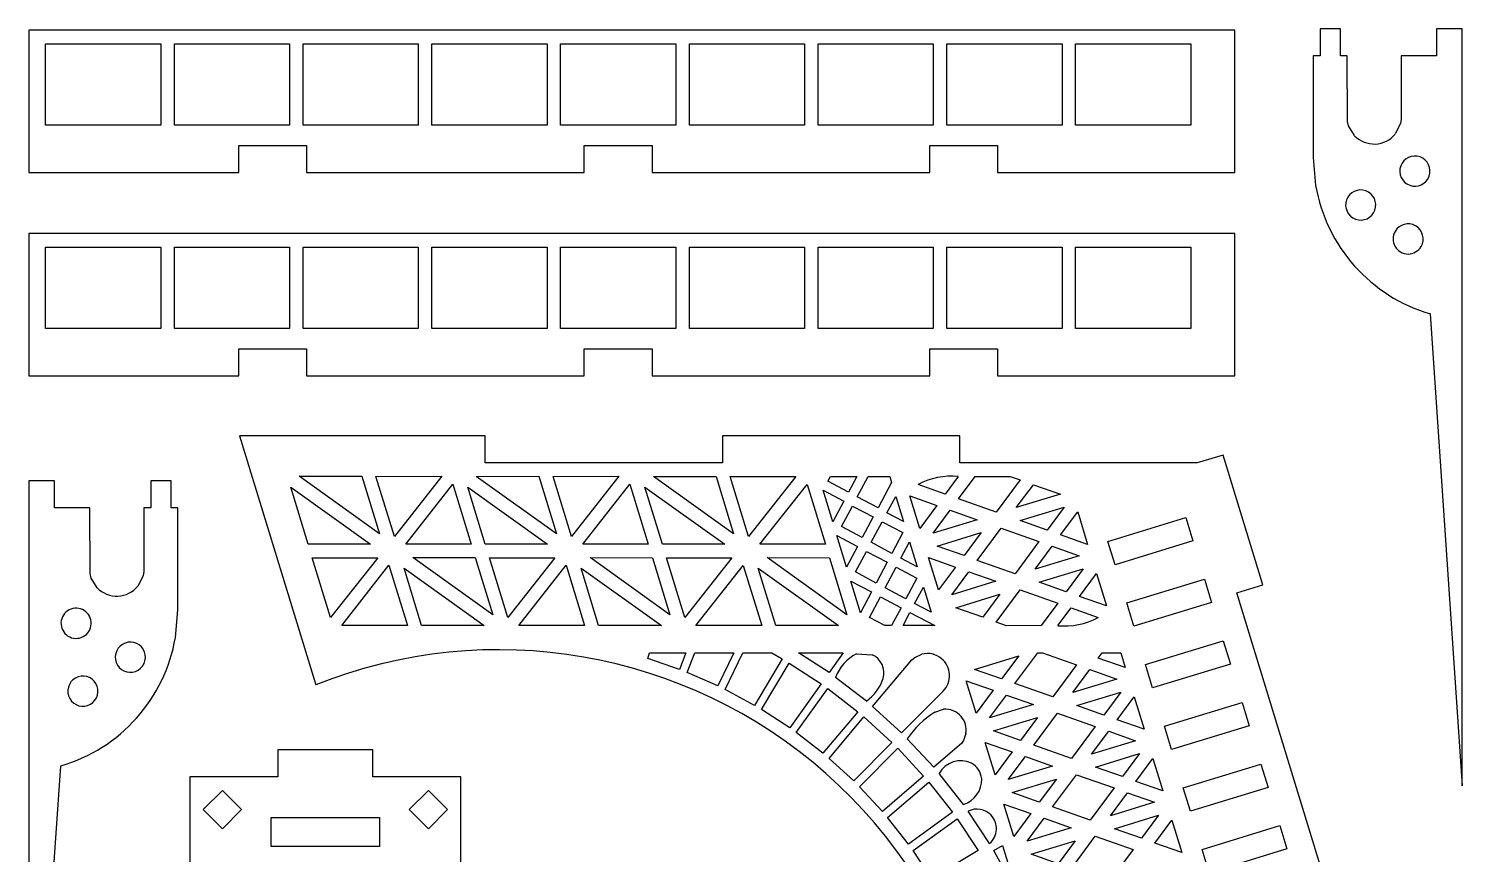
# Model space of a CAD drawing. Extents: x 0 to 1096, y 0 to 272.
# Drawn here: x 343.1 to 512.4, y 175.1 to 272.5 of the extents above; entities that cross this region are included whole.
import ezdxf

# ---------------------------------------------------------------- set-up
doc = ezdxf.new("R2010")
doc.units = 0
doc.layers.add('CYAN', color=4, linetype='CONTINUOUS')

msp = doc.modelspace()

# ---------------------------------------------------------------- linework, layer by layer
at = {"layer": 'CYAN'}
for p, q in [((485.51, 272.29), (343.11, 272.29)), ((343.11, 272.29), (343.11, 255.49)), ((485.51, 255.49), (485.51, 272.29)), ((497.97, 272.46), (495.57, 272.46)), ((495.57, 272.46), (495.57, 269.26)), ((497.97, 269.26), (497.97, 272.46)), ((512.37, 272.46), (509.33, 272.46)), ((509.33, 272.46), (509.33, 269.26)), ((512.37, 183.16), (512.37, 272.46)), ((345.11, 261.09), (345.11, 270.69)), ((345.11, 270.69), (358.71, 270.69)), ((358.71, 270.69), (358.71, 261.09)), ((360.31, 261.09), (360.31, 270.69)), ((360.31, 270.69), (373.91, 270.69)), ((373.91, 270.69), (373.91, 261.09)), ((375.51, 261.09), (375.51, 270.69)), ((375.51, 270.69), (389.11, 270.69)), ((389.11, 270.69), (389.11, 261.09)), ((390.71, 261.09), (390.71, 270.69)), ((390.71, 270.69), (404.31, 270.69)), ((404.31, 270.69), (404.31, 261.09)), ((405.91, 261.09), (405.91, 270.69)), ((405.91, 270.69), (419.51, 270.69)), ((419.51, 270.69), (419.51, 261.09)), ((421.11, 261.09), (421.11, 270.69)), ((421.11, 270.69), (434.71, 270.69)), ((434.71, 270.69), (434.71, 261.09)), ((436.31, 261.09), (436.31, 270.69)), ((436.31, 270.69), (449.91, 270.69)), ((449.91, 270.69), (449.91, 261.09)), ((451.51, 261.09), (451.51, 270.69)), ((451.51, 270.69), (465.11, 270.69)), ((465.11, 270.69), (465.11, 261.09)), ((466.71, 261.09), (466.71, 270.69)), ((466.71, 270.69), (480.31, 270.69)), ((480.31, 270.69), (480.31, 261.09)), ((495.57, 269.26), (494.77, 269.26)), ((494.77, 269.26), (494.77, 257.26)), ((498.77, 269.26), (497.97, 269.26)), ((498.81, 261.52), (498.77, 269.26)), ((505.17, 269.26), (505.15, 261.78)), ((509.33, 269.26), (505.17, 269.26)), ((358.71, 261.09), (345.11, 261.09)), ((373.91, 261.09), (360.31, 261.09)), ((389.11, 261.09), (375.51, 261.09)), ((404.31, 261.09), (390.71, 261.09)), ((419.51, 261.09), (405.91, 261.09)), ((434.71, 261.09), (421.11, 261.09)), ((449.91, 261.09), (436.31, 261.09)), ((465.11, 261.09), (451.51, 261.09)), ((480.31, 261.09), (466.71, 261.09)), ((498.95, 261), (498.81, 261.52)), ((499.65, 259.84), (498.95, 261)), ((505.07, 261.26), (504.45, 260.04)), ((505.15, 261.78), (505.07, 261.26)), ((367.91, 255.49), (367.91, 258.69)), ((367.91, 258.69), (375.91, 258.69)), ((375.91, 258.69), (375.91, 255.49)), ((408.71, 255.49), (408.71, 258.69)), ((408.71, 258.69), (416.71, 258.69)), ((416.71, 258.69), (416.71, 255.49)), ((449.51, 255.49), (449.51, 258.69)), ((449.51, 258.69), (457.51, 258.69)), ((457.51, 258.69), (457.51, 255.49)), ((494.77, 257.26), (495.05, 253.98)), ((343.11, 255.49), (367.91, 255.49)), ((375.91, 255.49), (408.71, 255.49)), ((416.71, 255.49), (449.51, 255.49)), ((457.51, 255.49), (485.51, 255.49)), ((485.51, 248.29), (343.11, 248.29)), ((343.11, 248.29), (343.11, 231.49)), ((485.51, 231.49), (485.51, 248.29)), ((345.11, 237.09), (345.11, 246.69)), ((345.11, 246.69), (358.71, 246.69)), ((358.71, 246.69), (358.71, 237.09)), ((360.31, 237.09), (360.31, 246.69)), ((360.31, 246.69), (373.91, 246.69)), ((373.91, 246.69), (373.91, 237.09)), ((375.51, 237.09), (375.51, 246.69)), ((375.51, 246.69), (389.11, 246.69)), ((389.11, 246.69), (389.11, 237.09)), ((390.71, 237.09), (390.71, 246.69)), ((390.71, 246.69), (404.31, 246.69)), ((404.31, 246.69), (404.31, 237.09)), ((405.91, 237.09), (405.91, 246.69)), ((405.91, 246.69), (419.51, 246.69)), ((419.51, 246.69), (419.51, 237.09)), ((421.11, 237.09), (421.11, 246.69)), ((421.11, 246.69), (434.71, 246.69)), ((434.71, 246.69), (434.71, 237.09)), ((436.31, 237.09), (436.31, 246.69)), ((436.31, 246.69), (449.91, 246.69)), ((449.91, 246.69), (449.91, 237.09)), ((451.51, 237.09), (451.51, 246.69)), ((451.51, 246.69), (465.11, 246.69)), ((465.11, 246.69), (465.11, 237.09)), ((466.71, 237.09), (466.71, 246.69)), ((466.71, 246.69), (480.31, 246.69)), ((480.31, 246.69), (480.31, 237.09)), ((508.59, 238.82), (512.37, 183.16)), ((358.71, 237.09), (345.11, 237.09)), ((373.91, 237.09), (360.31, 237.09)), ((389.11, 237.09), (375.51, 237.09)), ((404.31, 237.09), (390.71, 237.09)), ((419.51, 237.09), (405.91, 237.09)), ((434.71, 237.09), (421.11, 237.09)), ((449.91, 237.09), (436.31, 237.09)), ((465.11, 237.09), (451.51, 237.09)), ((480.31, 237.09), (466.71, 237.09)), ((367.91, 231.49), (367.91, 234.69)), ((367.91, 234.69), (375.91, 234.69)), ((375.91, 234.69), (375.91, 231.49)), ((408.71, 231.49), (408.71, 234.69)), ((408.71, 234.69), (416.71, 234.69)), ((416.71, 234.69), (416.71, 231.49)), ((449.51, 231.49), (449.51, 234.69)), ((449.51, 234.69), (457.51, 234.69)), ((457.51, 234.69), (457.51, 231.49)), ((343.11, 231.49), (367.91, 231.49)), ((375.91, 231.49), (408.71, 231.49)), ((416.71, 231.49), (449.51, 231.49)), ((457.51, 231.49), (485.51, 231.49)), ((397.01, 224.45), (368, 224.45)), ((368, 224.45), (376.99, 195.06)), ((397.01, 221.25), (397.01, 224.45)), ((425.04, 224.45), (425.03, 221.25)), ((453.06, 224.44), (425.04, 224.45)), ((453.06, 221.24), (453.06, 224.44)), ((484.14, 222.17), (481.08, 221.23)), ((488.82, 206.87), (484.14, 222.17)), ((425.03, 221.25), (397.01, 221.25)), ((481.08, 221.23), (453.06, 221.24)), ((346.15, 219.12), (343.11, 219.12)), ((343.11, 219.12), (343.11, 129.82)), ((346.15, 215.92), (346.15, 219.12)), ((359.91, 219.12), (357.51, 219.12)), ((357.51, 219.12), (357.51, 215.92)), ((359.91, 215.92), (359.91, 219.12)), ((374.04, 218.39), (383.46, 211.65)), ((376.1, 211.66), (374.04, 218.39)), ((375.03, 219.66), (382.43, 219.66)), ((384.51, 212.87), (375.03, 219.66)), ((382.43, 219.66), (384.51, 212.87)), ((384.11, 219.65), (391.87, 219.66)), ((386.28, 212.56), (384.11, 219.65)), ((391.87, 219.66), (386.28, 212.56)), ((387.62, 211.65), (393.18, 218.72)), ((393.18, 218.72), (395.34, 211.65)), ((394.95, 218.39), (404.38, 211.65)), ((397.01, 211.65), (394.95, 218.39)), ((395.95, 219.65), (403.35, 219.66)), ((405.42, 212.87), (395.95, 219.65)), ((403.35, 219.66), (405.42, 212.87)), ((405.02, 219.65), (412.78, 219.66)), ((407.19, 212.55), (405.02, 219.65)), ((412.78, 219.66), (407.19, 212.55)), ((408.54, 211.64), (414.09, 218.72)), ((414.09, 218.72), (416.26, 211.64)), ((417.93, 211.65), (415.87, 218.38)), ((415.87, 218.38), (425.29, 211.64)), ((426.34, 212.86), (416.86, 219.65)), ((416.86, 219.65), (424.26, 219.65)), ((424.26, 219.65), (426.34, 212.86)), ((425.94, 219.64), (433.7, 219.65)), ((428.11, 212.55), (425.94, 219.64)), ((433.7, 219.65), (428.11, 212.55)), ((429.45, 211.64), (435.01, 218.71)), ((435.01, 218.71), (437.17, 211.64)), ((437.45, 219.08), (437.76, 219.64)), ((439.89, 217.78), (437.45, 219.08)), ((437.76, 219.64), (440.87, 219.65)), ((440.87, 219.65), (439.89, 217.78)), ((440.94, 217.22), (442.23, 219.65)), ((442.23, 219.65), (444.76, 219.64)), ((444.98, 218.92), (443.39, 215.92)), ((444.76, 219.64), (444.98, 218.92)), ((451.31, 217.57), (448.13, 218.69)), ((452.86, 219.63), (451.31, 217.57)), ((452.89, 217.01), (454.85, 219.63)), ((454.85, 219.63), (458.98, 219.64)), ((460.16, 219.23), (457.34, 215.44)), ((458.98, 219.64), (460.16, 219.23)), ((459.71, 215.96), (461.73, 218.66)), ((461.73, 218.66), (464.92, 217.55)), ((438.04, 214.28), (436.9, 218.01)), ((436.9, 218.01), (439.34, 216.73)), ((439.34, 216.73), (438.04, 214.28)), ((443.39, 215.92), (440.94, 217.22)), ((444.44, 215.36), (445.48, 217.29)), ((445.48, 217.29), (446.39, 214.33)), ((447.14, 217.34), (450.33, 216.22)), ((448.31, 213.51), (447.14, 217.34)), ((457.34, 215.44), (452.89, 217.01)), ((464.92, 217.55), (459.71, 215.96)), ((350.31, 215.92), (346.15, 215.92)), ((350.35, 208.18), (350.31, 215.92)), ((356.71, 215.92), (356.69, 208.44)), ((357.51, 215.92), (356.71, 215.92)), ((360.71, 215.92), (359.91, 215.92)), ((360.71, 203.92), (360.71, 215.92)), ((439.08, 213.73), (440.39, 216.15)), ((440.39, 216.15), (442.83, 214.87)), ((446.39, 214.33), (444.44, 215.36)), ((450.33, 216.22), (448.31, 213.51)), ((449.88, 212.95), (451.9, 215.66)), ((451.9, 215.66), (455.09, 214.54)), ((460.18, 214.43), (465.38, 216.02)), ((465.38, 216.02), (463.37, 213.31)), ((464.94, 212.74), (466.96, 215.45)), ((466.96, 215.45), (468.13, 211.63)), ((441.53, 212.43), (439.08, 213.73)), ((442.83, 214.87), (441.53, 212.43)), ((442.58, 211.87), (443.89, 214.3)), ((443.89, 214.3), (446.33, 213.01)), ((455.09, 214.54), (449.88, 212.95)), ((455.11, 209.74), (457.93, 213.53)), ((457.93, 213.53), (462.38, 211.96)), ((463.37, 213.31), (460.18, 214.43)), ((470.53, 211.98), (479.71, 214.79)), ((479.71, 214.79), (480.55, 212.04)), ((383.46, 211.65), (376.1, 211.66)), ((395.34, 211.65), (387.62, 211.65)), ((404.38, 211.65), (397.01, 211.65)), ((416.26, 211.64), (408.54, 211.64)), ((425.29, 211.64), (417.93, 211.65)), ((437.17, 211.64), (429.45, 211.64)), ((439.67, 208.93), (438.53, 212.66)), ((438.53, 212.66), (440.97, 211.38)), ((445.03, 210.57), (442.58, 211.87)), ((446.33, 213.01), (445.03, 210.57)), ((446.08, 210.01), (447.12, 211.94)), ((447.12, 211.94), (448.02, 208.97)), ((450.35, 211.42), (455.55, 213.01)), ((455.55, 213.01), (453.54, 210.3)), ((462.38, 211.96), (459.56, 208.17)), ((468.13, 211.63), (464.94, 212.74)), ((471.37, 209.23), (470.53, 211.98)), ((480.55, 212.04), (471.37, 209.23)), ((376.59, 210.05), (384.31, 210.05)), ((378.74, 203), (376.59, 210.05)), ((384.31, 210.05), (378.74, 203)), ((388.46, 210.07), (395.83, 210.06)), ((397.89, 203.31), (388.46, 210.07)), ((395.83, 210.06), (397.89, 203.31)), ((399.66, 202.99), (397.5, 210.05)), ((397.5, 210.05), (405.22, 210.04)), ((405.22, 210.04), (399.66, 202.99)), ((409.38, 210.06), (416.74, 210.05)), ((418.81, 203.3), (409.38, 210.06)), ((416.74, 210.05), (418.81, 203.3)), ((418.42, 210.04), (426.14, 210.04)), ((420.58, 202.99), (418.42, 210.04)), ((426.14, 210.04), (420.58, 202.99)), ((430.29, 210.06), (437.66, 210.05)), ((439.72, 203.3), (430.29, 210.06)), ((437.66, 210.05), (439.72, 203.3)), ((440.97, 211.38), (439.67, 208.93)), ((440.72, 208.37), (442.03, 210.8)), ((442.03, 210.8), (444.47, 209.52)), ((448.02, 208.97), (446.08, 210.01)), ((450.53, 206.25), (449.36, 210.07)), ((449.36, 210.07), (452.55, 208.95)), ((453.54, 210.3), (450.35, 211.42)), ((461.94, 208.69), (463.95, 211.4)), ((467.14, 210.28), (461.94, 208.69)), ((463.95, 211.4), (467.14, 210.28)), ((356.69, 208.44), (356.61, 207.92)), ((380.06, 202.06), (385.64, 209.16)), ((385.64, 209.16), (387.82, 202.05)), ((389.49, 202.06), (387.42, 208.83)), ((387.42, 208.83), (396.89, 202.06)), ((400.97, 202.05), (406.56, 209.16)), ((406.56, 209.16), (408.73, 202.04)), ((408.33, 208.82), (417.81, 202.06)), ((410.4, 202.05), (408.33, 208.82)), ((421.89, 202.05), (427.47, 209.15)), ((427.47, 209.15), (429.65, 202.04)), ((429.25, 208.82), (438.72, 202.05)), ((431.32, 202.05), (429.25, 208.82)), ((443.17, 207.07), (440.72, 208.37)), ((444.47, 209.52), (443.17, 207.07)), ((444.22, 206.51), (445.52, 208.94)), ((445.52, 208.94), (447.97, 207.66)), ((452.55, 208.95), (450.53, 206.25)), ((452.11, 205.68), (454.12, 208.39)), ((454.12, 208.39), (457.31, 207.27)), ((459.56, 208.17), (455.11, 209.74)), ((462.4, 207.16), (467.61, 208.75)), ((467.61, 208.75), (465.59, 206.04)), ((350.49, 207.66), (350.35, 208.18)), ((351.19, 206.5), (350.49, 207.66)), ((356.61, 207.92), (355.99, 206.7)), ((441.31, 203.57), (440.17, 207.3)), ((440.17, 207.3), (442.61, 206.02)), ((446.67, 205.21), (444.22, 206.51)), ((447.97, 207.66), (446.67, 205.21)), ((447.71, 204.65), (448.76, 206.58)), ((448.76, 206.58), (449.66, 203.62)), ((457.31, 207.27), (452.11, 205.68)), ((465.59, 206.04), (462.4, 207.16)), ((467.16, 205.48), (469.18, 208.18)), ((469.18, 208.18), (470.35, 204.36)), ((472.75, 204.72), (481.93, 207.52)), ((481.93, 207.52), (482.77, 204.77)), ((485.76, 205.93), (488.82, 206.87)), ((442.61, 206.02), (441.31, 203.57)), ((442.36, 203.02), (443.67, 205.44)), ((443.67, 205.44), (446.11, 204.16)), ((452.57, 204.15), (457.78, 205.74)), ((457.78, 205.74), (455.76, 203.03)), ((457.33, 202.47), (460.15, 206.26)), ((460.15, 206.26), (464.6, 204.69)), ((470.35, 204.36), (467.16, 205.48)), ((496.52, 170.74), (485.76, 205.93)), ((360.43, 200.64), (360.71, 203.92)), ((446.11, 204.16), (444.98, 202.04)), ((446.34, 202.04), (447.16, 203.59)), ((447.16, 203.59), (450.08, 202.05)), ((449.66, 203.62), (447.71, 204.65)), ((455.76, 203.03), (452.57, 204.15)), ((464.6, 204.69), (462.63, 202.04)), ((464.62, 202.04), (466.17, 204.13)), ((466.17, 204.13), (469.36, 203.01)), ((473.59, 201.96), (472.75, 204.72)), ((482.77, 204.77), (473.59, 201.96)), ((387.82, 202.05), (380.06, 202.06)), ((396.89, 202.06), (389.49, 202.06)), ((408.73, 202.04), (400.97, 202.05)), ((417.81, 202.06), (410.4, 202.05)), ((429.65, 202.04), (421.89, 202.05)), ((438.72, 202.05), (431.32, 202.05)), ((444.2, 202.05), (442.36, 203.02)), ((444.98, 202.04), (444.2, 202.05)), ((450.08, 202.05), (446.34, 202.04)), ((458.56, 202.03), (457.33, 202.47)), ((462.63, 202.04), (458.56, 202.03)), ((474.97, 197.45), (484.15, 200.25)), ((484.15, 200.25), (484.99, 197.5)), ((416.2, 198.15), (416.4, 198.85)), ((419.94, 196.87), (416.2, 198.15)), ((416.4, 198.85), (420.71, 198.84)), ((420.71, 198.84), (419.94, 196.87)), ((420.84, 196.52), (421.74, 198.84)), ((421.74, 198.84), (426.38, 198.84)), ((426.38, 198.84), (424.46, 194.93)), ((425.32, 194.5), (427.44, 198.85)), ((427.44, 198.85), (430.83, 198.84)), ((432.08, 198.14), (428.8, 192.64)), ((430.83, 198.84), (432.08, 198.14)), ((437.6, 196.5), (434.01, 198.85)), ((434.01, 198.85), (439.26, 198.85)), ((439.26, 198.85), (437.6, 196.5)), ((440.85, 198.71), (442.7, 198.6)), ((447.39, 197.99), (447.74, 198.28)), ((447.74, 198.28), (448.56, 198.66)), ((454.79, 196.88), (460, 198.47)), ((460, 198.47), (457.98, 195.77)), ((459.55, 195.2), (462.25, 198.83)), ((462.25, 198.83), (462.82, 198.83)), ((462.82, 198.83), (466.82, 197.42)), ((469.39, 198.21), (469.86, 198.83)), ((472.57, 197.09), (469.39, 198.21)), ((469.86, 198.83), (472.04, 198.83)), ((472.04, 198.83), (472.57, 197.09)), ((424.46, 194.93), (420.84, 196.52)), ((429.64, 192.14), (432.9, 197.63)), ((432.9, 197.63), (436.66, 195.19)), ((442.75, 192.49), (447.39, 197.99)), ((457.98, 195.77), (454.79, 196.88)), ((466.82, 197.42), (464.01, 193.64)), ((466.38, 194.15), (468.4, 196.86)), ((468.4, 196.86), (471.58, 195.74)), ((475.81, 194.69), (474.97, 197.45)), ((484.99, 197.5), (475.81, 194.69)), ((436.66, 195.19), (432.96, 189.98)), ((442.02, 193.12), (438.37, 195.94)), ((454.98, 191.71), (453.81, 195.54)), ((453.81, 195.54), (456.99, 194.42)), ((464.01, 193.64), (459.55, 195.2)), ((471.58, 195.74), (466.38, 194.15)), ((428.8, 192.64), (425.32, 194.5)), ((433.74, 189.42), (437.45, 194.64)), ((437.45, 194.64), (440.99, 191.89)), ((451.08, 194.33), (446.17, 189.39)), ((456.99, 194.42), (454.98, 191.71)), ((456.55, 191.15), (458.57, 193.85)), ((458.57, 193.85), (461.75, 192.74)), ((466.85, 192.62), (472.05, 194.21)), ((472.05, 194.21), (470.03, 191.5)), ((471.61, 190.94), (473.62, 193.65)), ((473.62, 193.65), (474.79, 189.82)), ((477.19, 190.18), (486.37, 192.99)), ((486.37, 192.99), (487.22, 190.23)), ((432.96, 189.98), (429.64, 192.14)), ((440.99, 191.89), (436.88, 186.99)), ((437.61, 186.38), (441.72, 191.28)), ((441.72, 191.28), (445.03, 188.25)), ((446.17, 189.39), (442.75, 192.49)), ((450.08, 191.85), (451.11, 192.18)), ((461.75, 192.74), (456.55, 191.15)), ((461.78, 187.93), (464.59, 191.72)), ((464.59, 191.72), (469.04, 190.16)), ((470.03, 191.5), (466.85, 192.62)), ((457.02, 189.62), (462.22, 191.21)), ((460.2, 188.5), (457.02, 189.62)), ((462.22, 191.21), (460.2, 188.5)), ((469.04, 190.16), (466.23, 186.37)), ((468.6, 186.88), (470.62, 189.59)), ((470.62, 189.59), (473.8, 188.47)), ((474.79, 189.82), (471.61, 190.94)), ((478.04, 187.43), (477.19, 190.18)), ((487.22, 190.23), (478.04, 187.43)), ((436.88, 186.99), (433.74, 189.42)), ((445.03, 188.25), (440.52, 183.72)), ((449.98, 185.33), (446.84, 188.7)), ((453.24, 188.15), (449.98, 185.33)), ((453.47, 188.49), (453.24, 188.15)), ((453.76, 189.31), (453.47, 188.49)), ((456.03, 188.27), (459.21, 187.15)), ((457.2, 184.44), (456.03, 188.27)), ((466.23, 186.37), (461.78, 187.93)), ((473.8, 188.47), (468.6, 186.88)), ((383.74, 187.39), (372.54, 187.39)), ((372.54, 187.39), (372.54, 184.19)), ((383.74, 184.19), (383.74, 187.39)), ((440.52, 183.72), (437.61, 186.38)), ((441.21, 183.03), (445.72, 187.58)), ((445.72, 187.58), (448.77, 184.29)), ((459.21, 187.15), (457.2, 184.44)), ((458.77, 183.88), (460.79, 186.59)), ((460.79, 186.59), (463.97, 185.47)), ((469.07, 185.35), (474.27, 186.94)), ((474.27, 186.94), (472.26, 184.24)), ((473.83, 183.67), (475.85, 186.38)), ((475.85, 186.38), (477.02, 182.55)), ((343.11, 129.82), (346.89, 185.48)), ((453.47, 180.96), (450.6, 184.6)), ((463.97, 185.47), (458.77, 183.88)), ((472.26, 184.24), (469.07, 185.35)), ((479.42, 182.91), (488.6, 185.72)), ((488.6, 185.72), (489.44, 182.96)), ((372.54, 184.19), (362.14, 184.19)), ((362.14, 184.19), (362.14, 173.79)), ((394.14, 184.19), (383.74, 184.19)), ((394.14, 173.79), (394.14, 184.19)), ((443.9, 180.13), (441.21, 183.03)), ((448.77, 184.29), (443.9, 180.13)), ((444.52, 179.4), (449.39, 183.56)), ((449.39, 183.56), (452.17, 180.04)), ((459.24, 182.35), (464.44, 183.94)), ((464.44, 183.94), (462.42, 181.23)), ((464, 180.67), (466.81, 184.45)), ((466.81, 184.45), (471.27, 182.89)), ((471.27, 182.89), (468.45, 179.1)), ((477.02, 182.55), (473.83, 183.67)), ((480.26, 180.16), (479.42, 182.91)), ((489.44, 182.96), (480.26, 180.16)), ((363.72, 180.35), (365.98, 182.61)), ((365.98, 182.61), (368.24, 180.35)), ((388.04, 180.35), (390.3, 182.61)), ((390.3, 182.61), (392.56, 180.35)), ((462.42, 181.23), (459.24, 182.35)), ((470.82, 179.62), (472.84, 182.32)), ((476.03, 181.21), (470.82, 179.62)), ((472.84, 182.32), (476.03, 181.21)), ((365.98, 178.09), (363.72, 180.35)), ((368.24, 180.35), (365.98, 178.09)), ((390.3, 178.09), (388.04, 180.35)), ((392.56, 180.35), (390.3, 178.09)), ((452.17, 180.04), (446.98, 176.28)), ((456.55, 176.36), (454.03, 180.15)), ((458.25, 181), (461.44, 179.88)), ((459.42, 177.17), (458.25, 181)), ((461.44, 179.88), (459.42, 177.17)), ((468.45, 179.1), (464, 180.67)), ((471.29, 178.09), (476.49, 179.68)), ((476.49, 179.68), (474.48, 176.97)), ((371.74, 175.97), (371.74, 179.39)), ((371.74, 179.39), (384.54, 179.39)), ((384.54, 179.39), (384.54, 175.97)), ((446.98, 176.28), (444.52, 179.4)), ((447.53, 175.5), (452.72, 179.25)), ((452.72, 179.25), (455.2, 175.51)), ((460.99, 176.61), (463.01, 179.32)), ((466.2, 178.2), (460.99, 176.61)), ((463.01, 179.32), (466.2, 178.2)), ((474.48, 176.97), (471.29, 178.09)), ((476.05, 176.4), (478.07, 179.11)), ((478.07, 179.11), (479.24, 175.29)), ((481.64, 175.64), (490.82, 178.45)), ((490.82, 178.45), (491.66, 175.7)), ((457.06, 175.51), (458.07, 176.11)), ((458.07, 176.11), (459.83, 170.36)), ((461.46, 175.08), (466.66, 176.67)), ((466.66, 176.67), (464.65, 173.96)), ((466.22, 173.4), (469.04, 177.19)), ((469.04, 177.19), (473.49, 175.62)), ((479.24, 175.29), (476.05, 176.4)), ((384.54, 175.97), (371.74, 175.97)), ((449.71, 172.2), (447.53, 175.5)), ((455.2, 175.51), (449.71, 172.2)), ((459.83, 170.36), (457.06, 175.51)), ((464.65, 173.96), (461.46, 175.08)), ((473.49, 175.62), (470.67, 171.83)), ((482.48, 172.89), (481.64, 175.64)), ((491.66, 175.7), (482.48, 172.89))]:
    msp.add_line(p, q, dxfattribs=at)
for centre, radius, start, end in [((502.02, 262.2), 3.35, 224.9799, 271.578), ((501.97, 262.04), 3.19, 272.4898, 321.0314), ((506.77, 255.66), 1.78, 70.0073, 250.0073), ((506.77, 255.66), 1.78, 250.0073, 70.0073), ((514, 257.27), 19.23, 189.8619, 253.6767), ((500.37, 251.66), 1.78, 160.0073, 340.0073), ((500.37, 251.66), 1.78, 340.0073, 160.0073), ((505.97, 247.66), 1.78, 330.0055, 149.9937), ((505.97, 247.66), 1.78, 149.9937, 330.0055), ((452.01, 211.57), 8.1, 83.9691, 118.5995), ((353.51, 208.71), 3.19, 272.4898, 321.0314), ((353.55, 208.87), 3.35, 224.9799, 271.578), ((348.7, 202.32), 1.78, 109.9982, 290.0175), ((348.71, 202.32), 1.78, 289.9982, 110.0175), ((465.41, 210.27), 8.27, 264.5193, 298.5694), ((341.51, 203.92), 19.2, 286.2709, 350.1905), ((355.11, 198.32), 1.78, 19.9969, 199.9776), ((355.11, 198.32), 1.78, 199.9969, 19.9776), ((398.6, 140.8), 58.4, 282.2824, 111.7178), ((443.08, 194.21), 5.02, 116.3938, 159.8473), ((441.68, 196.44), 2.4, 345.0691, 64.6872), ((449.25, 196.25), 2.51, 48.9759, 105.9041), ((449.21, 196.15), 2.61, 315.76, 49.7355), ((349.51, 194.32), 1.78, 29.9924, 209.9924), ((349.5, 194.32), 1.78, 210.0202, 29.9645), ((438.84, 197.53), 5.43, 305.8047, 341.6619), ((456.11, 182.38), 11.22, 122.5096, 145.7325), ((451.32, 189.71), 2.48, 40.4941, 94.9485), ((451.35, 189.73), 2.45, 350.1492, 40.5011), ((453.15, 183.18), 2.92, 64.2558, 150.893), ((453.29, 183.75), 2.35, 5.6664, 61.2348), ((452.54, 183.9), 3.09, 287.6486, 1.4485), ((455.07, 178.13), 2.27, 42.9939, 117.1041), ((455.1, 178.1), 2.27, 309.8829, 43.9736)]:
    msp.add_arc(centre, radius, start, end, dxfattribs=at)

doc.saveas('drawing.dxf')
